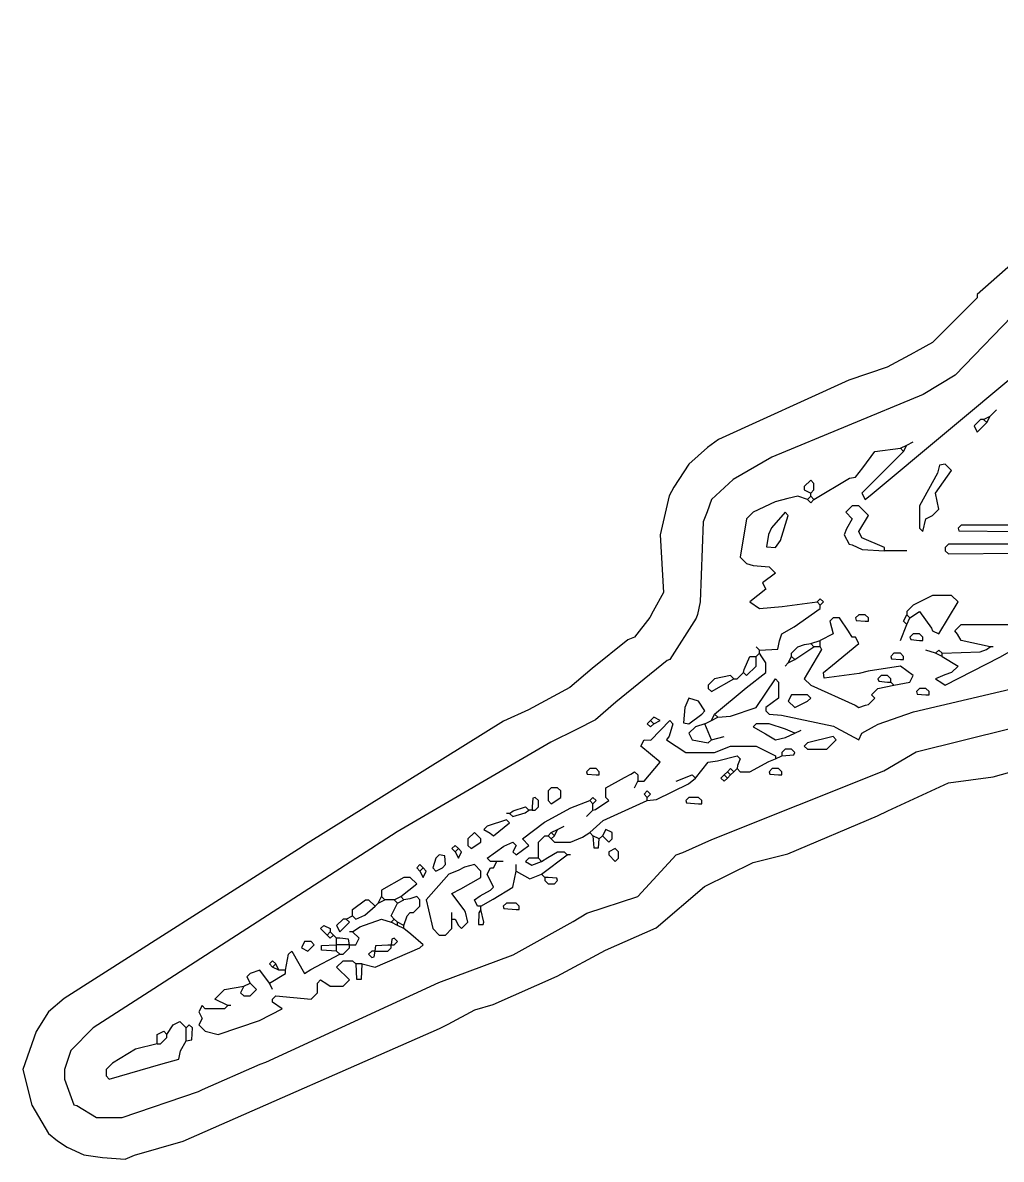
# Model space of a CAD drawing. Extents: x 0.25 to 2.48, y 0.03 to 1.97.
# Drawn here: x 0.251 to 1.027, y 0.361 to 1.262 of the extents above; entities that cross this region are included whole.
import ezdxf

# ---------------------------------------------------------------- set-up
doc = ezdxf.new("R2010")
doc.units = 0
doc.layers.get('0').update_dxf_attribs({"linetype": 'CONTINUOUS'})

msp = doc.modelspace()

# ---------------------------------------------------------------- linework, layer by layer
at = {"color": 7, "linetype": 'CONTINUOUS'}
for points in [[(1.252806, 1.261989), (1.00838, 1.04648), (1.00838, 1.04394), (0.97282, 1.00838), (0.959866, 1.001268), (0.957971, 1.000174), (0.937036, 0.988956), (0.906526, 0.978408), (0.803097, 0.93157), (0.794563, 0.92517), (0.77978, 0.91186), (0.767666, 0.893689), (0.764032, 0.886714), (0.75692, 0.85598), (0.75946, 0.81026), (0.751332, 0.795274), (0.74868, 0.790436), (0.7366, 0.7747), (0.731266, 0.772668), (0.703029, 0.749929), (0.685262, 0.734688), (0.652526, 0.717042), (0.632714, 0.708152), (0.477911, 0.611554), (0.470154, 0.606552), (0.284226, 0.488188), (0.27178, 0.47752), (0.262128, 0.462026), (0.25146, 0.4318), (0.258572, 0.403606), (0.27178, 0.381), (0.279009, 0.375334), (0.286766, 0.370332), (0.299872, 0.364287), (0.314808, 0.362153), (0.33274, 0.36068), (0.340106, 0.363982), (0.378714, 0.375158), (0.581914, 0.464312), (0.588889, 0.467946), (0.609854, 0.479298), (0.624616, 0.483496), (0.675386, 0.505968), (0.713486, 0.526542), (0.753842, 0.544188), (0.792226, 0.577088), (0.830804, 0.596004), (0.858296, 0.602876), (0.929386, 0.632968), (0.937514, 0.637032), (0.985657, 0.659306), (1.020928, 0.664007), (1.084385, 0.681697)], [(1.04342, 1.036945), (0.990991, 0.982394), (0.965454, 0.967232), (0.845566, 0.917448), (0.814949, 0.899746), (0.79756, 0.88392), (0.794258, 0.874014), (0.791159, 0.866093), (0.788721, 0.802687), (0.786504, 0.792704), (0.785368, 0.789686), (0.76454, 0.75692), (0.762457, 0.75631), (0.721898, 0.723272), (0.705582, 0.709288), (0.690626, 0.701548), (0.670306, 0.691388), (0.548386, 0.620268), (0.355346, 0.495808), (0.30734, 0.46482), (0.28956, 0.44704), (0.28448, 0.4318), (0.28448, 0.42418), (0.2921, 0.40386), (0.294386, 0.403352), (0.30988, 0.3937), (0.3302, 0.3937), (0.390906, 0.414528), (0.393954, 0.416052), (0.439674, 0.436118), (0.444246, 0.437642), (0.581406, 0.500888), (0.640334, 0.522732), (0.687949, 0.549226), (0.698754, 0.555752), (0.73914, 0.56896), (0.76962, 0.60198), (0.774954, 0.604012), (0.797814, 0.614172), (0.934329, 0.668606), (0.959866, 0.683768), (1.145286, 0.729742)], [(0.94996, 0.92202), (0.91694, 0.889), (0.91948, 0.88392), (0.924951, 0.888414), (1.0414, 0.98552), (1.044687, 0.983428), (1.07442, 1.00584), (1.07442, 1.00838)], [(1.01346, 0.94742), (1.01092, 0.94742), (1.00584, 0.94234), (1.00838, 0.93726), (1.016, 0.94488)], [(1.01346, 0.94742), (1.01854, 0.94996)], [(1.016, 0.94488), (1.01346, 0.94742)], [(1.016, 0.94488), (1.01854, 0.94996)], [(1.01854, 0.94996), (1.02362, 0.95504)], [(0.9525, 0.9271), (0.95758, 0.92964)], [(0.87884, 0.88392), (0.907034, 0.900938), (0.91186, 0.9017), (0.917526, 0.908929), (0.9271, 0.92202), (0.94742, 0.92456)], [(0.94742, 0.92456), (0.9525, 0.9271)], [(0.94996, 0.92202), (0.94742, 0.92456)], [(0.94996, 0.92202), (0.9525, 0.9271)], [(0.9652, 0.85852), (0.96774, 0.86868), (0.97282, 0.87122), (0.9779, 0.8763), (0.97536, 0.889), (0.98806, 0.90678), (0.98298, 0.91186), (0.978535, 0.911225), (0.976884, 0.904748), (0.96266, 0.87884), (0.96266, 0.86106), (0.9652, 0.85852)], [(0.8763, 0.889), (0.87884, 0.89154), (0.87884, 0.89662), (0.8763, 0.89916), (0.87122, 0.89408), (0.87122, 0.89154), (0.8763, 0.889)], [(0.87376, 0.88392), (0.86614, 0.88646), (0.858296, 0.884816), (0.848106, 0.882142), (0.83058, 0.87376), (0.8255, 0.86868), (0.82042, 0.8382), (0.8255, 0.83312), (0.830752, 0.83161), (0.84328, 0.83058), (0.84836, 0.8255), (0.8382, 0.81788), (0.84074, 0.8128), (0.82804, 0.80264), (0.83566, 0.79756), (0.853612, 0.79907), (0.88138, 0.80264)], [(0.87376, 0.88392), (0.8763, 0.88646)], [(0.87376, 0.88392), (0.8763, 0.88138), (0.87884, 0.88392)], [(0.8763, 0.88646), (0.8763, 0.889)], [(0.87884, 0.88392), (0.8763, 0.88646)], [(0.93472, 0.84328), (0.93472, 0.84582), (0.91694, 0.85344), (0.9144, 0.85852), (0.92202, 0.87122), (0.9144, 0.87884), (0.90932, 0.87884), (0.90424, 0.87376), (0.90932, 0.86868), (0.904826, 0.860669), (0.90297, 0.85598), (0.90678, 0.84836), (0.909066, 0.847852), (0.917092, 0.844347), (0.93472, 0.84328)], [(0.84836, 0.84582), (0.852424, 0.851408), (0.85852, 0.87122), (0.85598, 0.87376), (0.845312, 0.861314), (0.842772, 0.856234), (0.841375, 0.846455), (0.84836, 0.84582)], [(1.0414, 0.85852), (1.0414, 0.86106), (1.03886, 0.8636), (0.99568, 0.8636), (0.99314, 0.86106), (0.993775, 0.859155), (1.03886, 0.85852), (1.0414, 0.85852)], [(1.0414, 0.84836), (0.98552, 0.84836), (0.98298, 0.84582), (0.98298, 0.84328), (0.98552, 0.84074), (1.040765, 0.841375), (1.0414, 0.84582), (1.0414, 0.84836)], [(0.9525, 0.84328), (0.93472, 0.84328)], [(0.88392, 0.8001), (0.88646, 0.80264), (0.88392, 0.80518), (0.88138, 0.80264)], [(0.88392, 0.8001), (0.88138, 0.80264)], [(0.95504, 0.78994), (0.96266, 0.79502), (0.972234, 0.781929), (0.97282, 0.77978), (0.9779, 0.77724), (0.99314, 0.80264), (0.98806, 0.80772), (0.97282, 0.80772), (0.95758, 0.8001), (0.9525, 0.79502), (0.9525, 0.79248)], [(0.83566, 0.76454), (0.850265, 0.765175), (0.851662, 0.771906), (0.85344, 0.77724), (0.863209, 0.782906), (0.88392, 0.79756), (0.88392, 0.8001)], [(0.94234, 0.7366), (0.95504, 0.73914), (0.95758, 0.74422), (0.94742, 0.75184), (0.921796, 0.747656), (0.914624, 0.745864), (0.887095, 0.742315), (0.88646, 0.74676), (0.893623, 0.75245), (0.9144, 0.76962), (0.91186, 0.7747), (0.90932, 0.7747), (0.906272, 0.779526), (0.89916, 0.78994), (0.89408, 0.78994), (0.89154, 0.7874), (0.89408, 0.77724), (0.88392, 0.77216)], [(0.92202, 0.7874), (0.92202, 0.78994), (0.91948, 0.79248), (0.9144, 0.79248), (0.91186, 0.78994), (0.912495, 0.788035), (0.91948, 0.7874), (0.92202, 0.7874)], [(0.94742, 0.77216), (0.9525, 0.78486)], [(0.9525, 0.78486), (0.94996, 0.7874), (0.9525, 0.79248)], [(0.95504, 0.78994), (0.9525, 0.79248)], [(0.9525, 0.78486), (0.95504, 0.78994)], [(1.01854, 0.76708), (0.99568, 0.77216), (0.992632, 0.776986), (0.9906, 0.77978), (0.99568, 0.78486), (1.03378, 0.78486), (1.03632, 0.78232), (1.03632, 0.77724), (1.03886, 0.7747), (1.0541, 0.78232), (1.05918, 0.77724)], [(0.9652, 0.77216), (0.9652, 0.7747), (0.96266, 0.77724), (0.95758, 0.77724), (0.95504, 0.7747), (0.955675, 0.772795), (0.96266, 0.77216), (0.9652, 0.77216)], [(0.98044, 0.75946), (0.99314, 0.75184), (0.98806, 0.74676), (0.982726, 0.744982), (0.97536, 0.74168), (0.980186, 0.738632), (0.98298, 0.7366), (1.026414, 0.758952), (1.05918, 0.77724)], [(0.83566, 0.76454), (0.83312, 0.76708)], [(0.86106, 0.75946), (0.86106, 0.762), (0.86614, 0.76708), (0.871474, 0.768858), (0.8763, 0.76962)], [(0.8636, 0.75692), (0.87884, 0.76708)], [(0.88392, 0.76708), (0.884936, 0.765048), (0.87122, 0.74168), (0.8763, 0.7366), (0.911606, 0.720852), (0.9144, 0.71882), (0.919734, 0.720852), (0.92202, 0.72136), (0.9271, 0.72644), (0.92456, 0.72898), (0.92964, 0.73406), (0.94234, 0.7366)], [(0.8763, 0.76962), (0.88392, 0.77216)], [(0.87884, 0.76708), (0.8763, 0.76962)], [(0.88392, 0.76708), (0.87884, 0.76708)], [(0.88392, 0.76708), (0.88392, 0.77216)], [(0.98044, 0.762), (1.010824, 0.763156), (1.015746, 0.765048), (1.01854, 0.76708)], [(1.02108, 0.76708), (1.01854, 0.76708)], [(0.8001, 0.71374), (0.825043, 0.73467), (0.84074, 0.74676), (0.84074, 0.75438), (0.837692, 0.759206), (0.83566, 0.762)], [(0.82296, 0.74676), (0.823468, 0.749046), (0.82804, 0.75946), (0.83312, 0.75946)], [(0.82296, 0.74676), (0.8255, 0.74422), (0.83312, 0.75184), (0.83312, 0.75946)], [(0.83312, 0.75946), (0.83566, 0.762)], [(0.83566, 0.762), (0.83566, 0.76454)], [(0.85852, 0.75438), (0.86106, 0.75946)], [(0.8636, 0.75692), (0.86106, 0.75946)], [(0.94996, 0.75692), (0.94996, 0.75946), (0.94742, 0.762), (0.94234, 0.762), (0.9398, 0.75946), (0.940435, 0.757555), (0.94742, 0.75692), (0.94996, 0.75692)], [(0.97536, 0.762), (0.96774, 0.76454)], [(0.98044, 0.762), (0.9779, 0.76454), (0.97536, 0.762)], [(0.98044, 0.75946), (0.97536, 0.762)], [(0.98044, 0.75946), (0.98044, 0.762)], [(0.85598, 0.75184), (0.85852, 0.75438)], [(0.85852, 0.75438), (0.8636, 0.75692)], [(0.81534, 0.74168), (0.8128, 0.74422), (0.8001, 0.74168), (0.79502, 0.7366), (0.79502, 0.73406), (0.79756, 0.73152), (0.81534, 0.74168)], [(0.80264, 0.7112), (0.812605, 0.712177), (0.83312, 0.71882), (0.84836, 0.74168), (0.8509, 0.73914), (0.8509, 0.72644), (0.84074, 0.71882), (0.84074, 0.71628), (0.84328, 0.71374), (0.853245, 0.712763), (0.894334, 0.704088), (0.896366, 0.703072), (0.9144, 0.69342), (0.91694, 0.6985), (0.926846, 0.704088), (0.929894, 0.705612), (0.957834, 0.715518), (1.06934, 0.74168)], [(0.81534, 0.74168), (0.81788, 0.74168), (0.82296, 0.74676)], [(0.9398, 0.73914), (0.9398, 0.74168), (0.93726, 0.74422), (0.93218, 0.74422), (0.92964, 0.74168), (0.930275, 0.739775), (0.93726, 0.73914), (0.9398, 0.73914)], [(0.94234, 0.7366), (0.9398, 0.73914)], [(0.97028, 0.72898), (0.97028, 0.73152), (0.96774, 0.73406), (0.96266, 0.73406), (0.96012, 0.73152), (0.960755, 0.729615), (0.96774, 0.72898), (0.97028, 0.72898)], [(0.77978, 0.70612), (0.78994, 0.71374), (0.79248, 0.71628), (0.7874, 0.7239), (0.77978, 0.72644), (0.776478, 0.719074), (0.775335, 0.706755), (0.77978, 0.70612)], [(0.8636, 0.71882), (0.87376, 0.7239), (0.8763, 0.72644), (0.87376, 0.72898), (0.86106, 0.72898), (0.85852, 0.7239), (0.8636, 0.71882)], [(0.79756, 0.70866), (0.8001, 0.71374)], [(0.80264, 0.7112), (0.8001, 0.71374)], [(0.73914, 0.6604), (0.74422, 0.6604), (0.75692, 0.67564), (0.74168, 0.68834), (0.74422, 0.69342), (0.749554, 0.692912), (0.76454, 0.70866), (0.76708, 0.70612), (0.764032, 0.696214), (0.762, 0.69342), (0.77724, 0.68326), (0.8001, 0.68326), (0.8128, 0.68834), (0.83312, 0.68834), (0.84836, 0.68072), (0.84836, 0.67818)], [(0.7493, 0.70866), (0.74676, 0.70612), (0.7493, 0.70358), (0.75184, 0.70612)], [(0.75184, 0.70612), (0.75692, 0.70866), (0.75184, 0.7112), (0.7493, 0.70866)], [(0.75184, 0.70612), (0.7493, 0.70866)], [(0.79248, 0.70612), (0.78486, 0.70358), (0.77978, 0.6985), (0.78232, 0.69342), (0.79502, 0.69088), (0.79756, 0.69342)], [(0.79248, 0.70612), (0.79756, 0.70866)], [(0.79756, 0.69342), (0.79248, 0.70612)], [(0.79756, 0.70866), (0.80264, 0.7112)], [(0.8636, 0.6985), (0.856234, 0.701802), (0.84328, 0.70612), (0.83312, 0.70612), (0.83058, 0.70358), (0.840486, 0.697992), (0.84836, 0.69342), (0.856234, 0.695198), (0.8636, 0.6985)], [(0.79756, 0.69342), (0.80772, 0.69596)], [(0.8636, 0.6985), (0.86868, 0.70104)], [(0.889, 0.6858), (0.89662, 0.69342), (0.89408, 0.69596), (0.87376, 0.69088), (0.87122, 0.68834), (0.87376, 0.6858), (0.889, 0.6858)], [(0.85344, 0.68072), (0.862965, 0.681355), (0.8636, 0.68326), (0.86106, 0.6858), (0.85598, 0.6858), (0.85344, 0.68326), (0.85344, 0.68072)], [(0.78486, 0.66294), (0.79502, 0.67564), (0.802416, 0.676536), (0.81788, 0.68072), (0.82042, 0.67818), (0.818388, 0.672846), (0.81788, 0.67056)], [(0.81788, 0.67056), (0.82042, 0.66802), (0.82804, 0.66802), (0.843026, 0.676148), (0.84836, 0.67818)], [(0.84836, 0.67818), (0.85344, 0.68072)], [(0.70866, 0.66548), (0.70866, 0.66802), (0.70612, 0.67056), (0.70104, 0.67056), (0.6985, 0.66802), (0.699135, 0.666115), (0.70612, 0.66548), (0.70866, 0.66548)], [(0.70358, 0.63754), (0.705729, 0.638126), (0.71628, 0.64516), (0.71374, 0.6477), (0.71374, 0.65532), (0.728726, 0.663448), (0.733806, 0.665988), (0.7366, 0.66802), (0.73914, 0.66548), (0.73914, 0.6604)], [(0.80772, 0.66548), (0.81026, 0.66802)], [(0.81534, 0.66802), (0.8128, 0.67056), (0.81026, 0.66802)], [(0.8128, 0.66548), (0.81026, 0.66802)], [(0.8128, 0.66548), (0.81534, 0.66802)], [(0.81534, 0.66802), (0.81788, 0.67056)], [(0.85344, 0.66548), (0.85344, 0.66802), (0.8509, 0.67056), (0.84582, 0.67056), (0.84328, 0.66802), (0.843915, 0.666115), (0.8509, 0.66548), (0.85344, 0.66548)], [(0.7366, 0.65532), (0.73914, 0.6604)], [(0.74676, 0.64516), (0.754126, 0.645922), (0.779389, 0.658446), (0.78486, 0.66294)], [(0.76962, 0.6604), (0.78232, 0.66548), (0.78486, 0.66294)], [(0.80772, 0.66548), (0.80518, 0.66294), (0.80772, 0.6604), (0.81026, 0.66294)], [(0.81026, 0.66294), (0.80772, 0.66548)], [(0.81026, 0.66294), (0.8128, 0.66548)], [(0.67056, 0.64262), (0.67818, 0.6477), (0.67818, 0.65278), (0.67564, 0.65532), (0.67056, 0.65532), (0.66802, 0.65278), (0.66802, 0.64516), (0.67056, 0.64262)], [(0.74676, 0.6477), (0.7493, 0.65024), (0.74676, 0.65278), (0.74422, 0.65024), (0.74676, 0.6477)], [(0.62738, 0.5969), (0.6223, 0.5969), (0.61976, 0.59944), (0.632851, 0.609014), (0.64008, 0.61214), (0.64262, 0.6096), (0.64008, 0.60452), (0.64262, 0.60198), (0.65278, 0.6096), (0.6477, 0.61468), (0.665089, 0.627966), (0.686054, 0.639318), (0.70104, 0.64516)], [(0.63754, 0.635), (0.640334, 0.637032), (0.65024, 0.64008), (0.65278, 0.63754)], [(0.65532, 0.63754), (0.65786, 0.63754), (0.6604, 0.64008), (0.6604, 0.64516), (0.65786, 0.6477), (0.655955, 0.647065), (0.65532, 0.64008), (0.65532, 0.63754)], [(0.70358, 0.64262), (0.70612, 0.64516), (0.70358, 0.6477), (0.70104, 0.64516)], [(0.70358, 0.64262), (0.70104, 0.64516)], [(0.70104, 0.61976), (0.711696, 0.6293), (0.74676, 0.64516)], [(0.70358, 0.63754), (0.70358, 0.64262)], [(0.74676, 0.64516), (0.74676, 0.6477)], [(0.78994, 0.64262), (0.78994, 0.64516), (0.7874, 0.6477), (0.77978, 0.6477), (0.77724, 0.64516), (0.777875, 0.643255), (0.7874, 0.64262), (0.78994, 0.64262)], [(0.63754, 0.635), (0.635, 0.635)], [(0.63754, 0.635), (0.64008, 0.63246), (0.649986, 0.635508), (0.65278, 0.63754)], [(0.65532, 0.63754), (0.65278, 0.63754)], [(0.6985, 0.63246), (0.70358, 0.63754)], [(0.62484, 0.61722), (0.63754, 0.62738), (0.635, 0.62992), (0.61976, 0.62484), (0.61722, 0.6223), (0.622046, 0.619252), (0.62484, 0.61722)], [(0.67056, 0.61976), (0.67564, 0.6223)], [(0.6731, 0.61722), (0.67564, 0.6223)], [(0.67564, 0.6223), (0.68072, 0.62484)], [(0.7112, 0.61722), (0.71628, 0.61214), (0.71882, 0.61468), (0.71882, 0.61976), (0.71374, 0.6223), (0.7112, 0.61722)], [(0.60706, 0.60706), (0.61468, 0.61214), (0.61468, 0.61468), (0.6096, 0.61976), (0.60452, 0.61468), (0.60452, 0.6096), (0.60706, 0.60706)], [(0.6604, 0.59944), (0.6604, 0.60198), (0.6604, 0.61214), (0.66548, 0.61722), (0.66802, 0.61722)], [(0.66802, 0.61722), (0.67056, 0.61976)], [(0.67056, 0.61468), (0.66802, 0.61722)], [(0.6731, 0.61722), (0.67056, 0.61976)], [(0.67056, 0.61468), (0.6731, 0.61214), (0.6858, 0.61214), (0.695434, 0.615994), (0.70104, 0.61976)], [(0.67056, 0.61468), (0.6731, 0.61722)], [(0.70358, 0.61722), (0.70104, 0.61976)], [(0.70866, 0.61468), (0.70358, 0.61722)], [(0.70358, 0.61722), (0.704215, 0.607695), (0.708025, 0.607695), (0.70866, 0.61468)], [(0.70866, 0.61468), (0.7112, 0.61722)], [(0.59436, 0.60452), (0.59182, 0.60706), (0.59436, 0.6096), (0.5969, 0.60706)], [(0.59436, 0.60452), (0.5969, 0.60706)], [(0.59436, 0.60452), (0.5969, 0.59944), (0.59944, 0.60452), (0.5969, 0.60706)], [(0.66294, 0.5969), (0.667766, 0.599948), (0.67564, 0.60452), (0.68072, 0.60452), (0.68326, 0.60198)], [(0.72136, 0.5969), (0.7239, 0.59944), (0.7239, 0.60452), (0.72136, 0.60706), (0.71628, 0.60452), (0.71628, 0.60198), (0.72136, 0.5969)], [(0.57912, 0.58928), (0.5842, 0.59182), (0.58674, 0.59436), (0.586105, 0.601345), (0.58166, 0.60198), (0.57912, 0.59944), (0.57658, 0.59182), (0.57912, 0.58928)], [(0.61468, 0.56134), (0.61214, 0.56134), (0.6096, 0.56642), (0.614289, 0.569546), (0.6223, 0.57404), (0.62484, 0.57658), (0.61976, 0.58674), (0.6223, 0.59182), (0.62484, 0.59182), (0.62738, 0.5969)], [(0.63246, 0.5969), (0.62738, 0.5969)], [(0.6604, 0.59944), (0.65786, 0.59944), (0.65278, 0.59944), (0.65024, 0.5969), (0.655066, 0.593852), (0.66294, 0.5969)], [(0.66294, 0.5969), (0.6604, 0.59944)], [(0.66294, 0.58674), (0.68326, 0.60198)], [(0.6858, 0.60198), (0.68326, 0.60198)], [(0.56642, 0.58928), (0.56388, 0.59182), (0.56642, 0.59436), (0.56896, 0.59182)], [(0.56642, 0.58928), (0.56896, 0.59182)], [(0.56642, 0.58928), (0.56896, 0.5842), (0.5715, 0.58928), (0.56896, 0.59182)], [(0.59182, 0.55118), (0.59436, 0.55118), (0.5969, 0.5461), (0.59944, 0.54356), (0.60452, 0.54864), (0.602488, 0.556514), (0.601394, 0.558409), (0.59182, 0.5715), (0.598768, 0.575161), (0.61468, 0.5842), (0.61468, 0.58928), (0.6096, 0.59436), (0.601726, 0.592328), (0.596646, 0.589788), (0.58928, 0.58674), (0.5715, 0.56642), (0.573278, 0.558546), (0.57658, 0.54356), (0.58166, 0.53848), (0.58674, 0.53848), (0.59182, 0.54356), (0.59182, 0.55118)], [(0.61468, 0.56134), (0.624586, 0.566928), (0.64008, 0.57658), (0.64262, 0.58928)], [(0.64262, 0.58928), (0.64262, 0.59436)], [(0.64262, 0.58928), (0.653542, 0.583184), (0.657606, 0.584708), (0.66294, 0.58674)], [(0.66548, 0.5842), (0.66294, 0.58674)], [(0.55118, 0.56896), (0.56388, 0.57912), (0.5588, 0.5842), (0.55372, 0.5842), (0.53594, 0.57404), (0.53594, 0.56896)], [(0.66548, 0.5842), (0.66548, 0.58166), (0.66802, 0.57912), (0.6731, 0.57912), (0.67564, 0.58166), (0.675005, 0.583565), (0.66802, 0.5842), (0.66548, 0.5842)], [(0.5334, 0.56388), (0.53594, 0.56896)], [(0.53848, 0.56642), (0.53594, 0.56896)], [(0.5461, 0.56642), (0.55118, 0.56896)], [(0.55372, 0.56642), (0.55118, 0.56896)], [(0.55372, 0.5461), (0.55626, 0.55372), (0.5588, 0.55626), (0.56134, 0.55626), (0.56642, 0.56134), (0.56642, 0.56642), (0.56388, 0.56896), (0.558546, 0.567182), (0.55372, 0.56642)], [(0.51308, 0.55372), (0.51308, 0.5588), (0.52324, 0.56642), (0.52578, 0.56642), (0.53086, 0.56134)], [(0.51308, 0.55372), (0.51562, 0.55118), (0.522783, 0.55433), (0.53086, 0.56134)], [(0.53086, 0.56134), (0.5334, 0.56388)], [(0.5334, 0.56388), (0.53848, 0.56642)], [(0.5461, 0.56642), (0.53848, 0.56642)], [(0.5461, 0.55118), (0.54356, 0.55372), (0.54864, 0.56388)], [(0.54864, 0.56388), (0.5461, 0.56642)], [(0.54864, 0.56388), (0.55372, 0.56642)], [(0.61468, 0.5588), (0.61468, 0.56134)], [(0.64516, 0.5588), (0.64516, 0.56134), (0.64262, 0.56388), (0.635, 0.56388), (0.63246, 0.56134), (0.633095, 0.559435), (0.64262, 0.5588), (0.64516, 0.5588)], [(0.508, 0.55118), (0.50546, 0.55118), (0.50038, 0.5461), (0.50292, 0.54102), (0.51054, 0.54864), (0.508, 0.55118)], [(0.508, 0.55118), (0.51308, 0.55372)], [(0.51308, 0.54102), (0.518668, 0.545084), (0.53594, 0.55118), (0.54356, 0.54864)], [(0.54356, 0.54864), (0.5461, 0.55118)], [(0.54864, 0.54864), (0.5461, 0.55118)], [(0.59182, 0.55118), (0.59182, 0.55626)], [(0.61468, 0.5588), (0.613036, 0.556036), (0.612775, 0.546735), (0.616585, 0.546735), (0.61722, 0.54864), (0.61468, 0.5588)], [(0.49276, 0.53848), (0.48768, 0.54356), (0.49022, 0.5461), (0.4953, 0.54356), (0.4953, 0.54102)], [(0.49276, 0.53848), (0.4953, 0.54102)], [(0.49784, 0.53848), (0.4953, 0.54102)], [(0.51308, 0.54102), (0.51054, 0.54102)], [(0.51054, 0.53086), (0.51562, 0.53086), (0.51816, 0.53594), (0.51308, 0.54102)], [(0.5207, 0.51562), (0.53086, 0.51308), (0.56642, 0.52832), (0.56896, 0.53086), (0.559191, 0.539066), (0.55372, 0.54356)], [(0.54864, 0.5461), (0.54356, 0.54864)], [(0.54864, 0.5461), (0.54864, 0.54864)], [(0.55372, 0.5461), (0.54864, 0.54864)], [(0.55372, 0.54356), (0.54864, 0.5461)], [(0.55372, 0.54356), (0.55372, 0.5461)], [(0.47752, 0.52578), (0.4826, 0.53086), (0.48006, 0.5334), (0.47498, 0.5334), (0.47244, 0.52832), (0.47752, 0.52578)], [(0.49276, 0.53848), (0.4953, 0.53594), (0.49784, 0.53848)], [(0.50038, 0.53594), (0.49784, 0.53848)], [(0.50038, 0.53086), (0.50038, 0.53594)], [(0.51054, 0.53086), (0.509905, 0.535305), (0.50292, 0.53594), (0.50038, 0.53594)], [(0.54356, 0.53086), (0.5461, 0.53086), (0.54864, 0.5334), (0.5461, 0.53594), (0.544195, 0.535305), (0.54356, 0.53086)], [(0.45974, 0.51054), (0.46228, 0.52324), (0.46482, 0.52578), (0.47498, 0.508), (0.479806, 0.511048), (0.50292, 0.52324)], [(0.50038, 0.52578), (0.488315, 0.526415), (0.488315, 0.530225), (0.50038, 0.53086)], [(0.51054, 0.53086), (0.50038, 0.53086)], [(0.50038, 0.52578), (0.50038, 0.53086)], [(0.50292, 0.52324), (0.50038, 0.52578)], [(0.50292, 0.52324), (0.50546, 0.52324), (0.51054, 0.52832), (0.51054, 0.53086)], [(0.53086, 0.52578), (0.52832, 0.52578), (0.52578, 0.52324), (0.52832, 0.5207), (0.530225, 0.521335), (0.53086, 0.52578)], [(0.53086, 0.52578), (0.531495, 0.530225), (0.54102, 0.53086), (0.54356, 0.53086)], [(0.53086, 0.52578), (0.54102, 0.52578), (0.54356, 0.52832), (0.54356, 0.53086)], [(0.41402, 0.4826), (0.41148, 0.48006), (0.39624, 0.48006), (0.3937, 0.4826), (0.39116, 0.47752), (0.3937, 0.47244), (0.39116, 0.46736), (0.39624, 0.46228), (0.4064, 0.45974), (0.439166, 0.470662), (0.4572, 0.48006), (0.44958, 0.48514), (0.44958, 0.48768), (0.45212, 0.49022), (0.48006, 0.48768), (0.48514, 0.49276), (0.48514, 0.50038), (0.48768, 0.50292), (0.492506, 0.499872), (0.4953, 0.49784), (0.50546, 0.49784), (0.51054, 0.50292), (0.50038, 0.51308), (0.50546, 0.51816), (0.51308, 0.51816), (0.51562, 0.51562)], [(0.44958, 0.51308), (0.44704, 0.51562), (0.44958, 0.51816), (0.45212, 0.51562)], [(0.44958, 0.51308), (0.45212, 0.51562)], [(0.45466, 0.51054), (0.45212, 0.51562)], [(0.5207, 0.51562), (0.51562, 0.51562)], [(0.51562, 0.51562), (0.516255, 0.503555), (0.520065, 0.503555), (0.5207, 0.51562)], [(0.44704, 0.50038), (0.43942, 0.51054), (0.4318, 0.508), (0.42926, 0.50546), (0.4318, 0.50038)], [(0.44704, 0.50038), (0.45974, 0.508), (0.45974, 0.51054)], [(0.45466, 0.51054), (0.44958, 0.51308)], [(0.45974, 0.51054), (0.45466, 0.51054)], [(0.41402, 0.4826), (0.40386, 0.48768), (0.41148, 0.4953), (0.42672, 0.49784)], [(0.42672, 0.49784), (0.42418, 0.49276), (0.42672, 0.49022), (0.4318, 0.49022), (0.43688, 0.4953), (0.4318, 0.50038)], [(0.42672, 0.49784), (0.4318, 0.50038)], [(0.44958, 0.4953), (0.44704, 0.50038)], [(0.41656, 0.4826), (0.41402, 0.4826)], [(0.36576, 0.45974), (0.37084, 0.46736), (0.37592, 0.4699), (0.381, 0.46482)], [(0.35814, 0.45212), (0.35814, 0.45974), (0.36322, 0.46228), (0.36576, 0.45974)], [(0.35814, 0.45212), (0.36068, 0.45212), (0.36576, 0.4572), (0.36576, 0.45974)], [(0.381, 0.45466), (0.385445, 0.455295), (0.38608, 0.46482), (0.38354, 0.46736), (0.381, 0.46482)], [(0.381, 0.45466), (0.381, 0.46482)], [(0.35814, 0.45212), (0.340839, 0.447903), (0.32258, 0.43688), (0.3175, 0.4318), (0.3175, 0.42672), (0.32004, 0.42418), (0.360904, 0.435984), (0.375285, 0.440055), (0.376682, 0.446786), (0.381, 0.45466)]]:
    msp.add_lwpolyline(points, dxfattribs=at)

doc.saveas('drawing.dxf')
